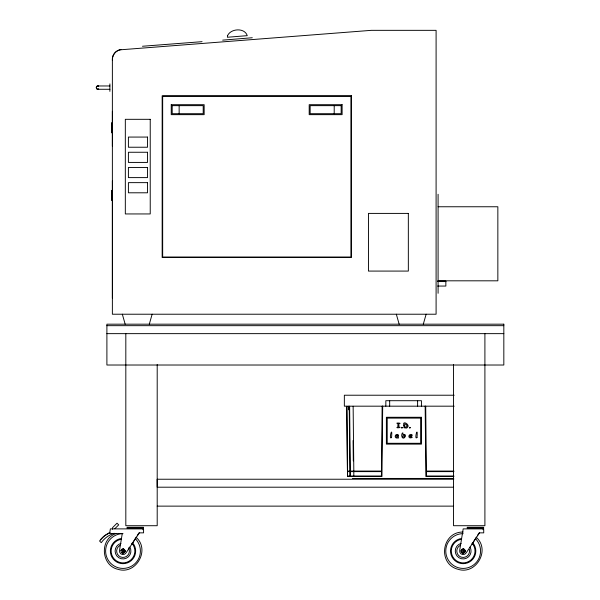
<?xml version="1.0" encoding="UTF-8"?>
<svg xmlns="http://www.w3.org/2000/svg" width="600" height="600" viewBox="0 0 600 600"><rect width="100%" height="100%" fill="white"/><g stroke="black" fill="none" stroke-linecap="round" stroke-linejoin="round"><path stroke-width="0.9" d="M112.38 298.072L112.38 181.035M112.545 529.237L112.552 527.662L117.023 523.192L118.703 524.865L114.863 528.697M179.145 113.7L179.145 105.653M349.957 476.002L347.498 476.002L346.822 406.283L347.498 476.55L381.952 476.55L382.688 405.998M381.457 471.615L350.295 471.615L350.295 476.002L381.413 476.002L382.132 406.283M112.365 58.883L112.538 57.525A9.99 9.99 0 0 1 119.625 49.867L371.347 30.338L436.095 30.338L436.095 314.22L112.373 314.22L112.373 58.793M124.98 551.077L124.868 551.707L121.073 550.312A2.032 2.032 0 0 1 123.675 549.135L124.92 550.515L124.65 552.097M464.317 552.607L462.412 552.885A1.995 1.995 0 0 1 461.22 550.305A2.032 2.032 0 0 1 463.822 549.135L465.075 550.515L464.805 552.097M463.252 552.99L464.415 552.548L465.135 551.077M149.31 324.18L152.137 314.22M423.3 324.18L426.135 314.22M124.163 552.607L122.265 552.885L123.675 549.127M463.83 549.127L462.412 552.885A2.032 2.032 0 0 0 465.022 551.707A1.995 1.995 0 0 0 464.002 549.202A1.995 1.995 0 0 0 461.423 550.013L461.257 550.515A1.995 1.995 0 0 0 462.15 552.743L463.162 553.005M121.102 550.515L121.297 550.035M121.267 550.013A1.995 1.995 0 0 1 123.847 549.202A1.995 1.995 0 0 1 124.868 551.707L123.097 552.99M131.895 544.08L136.245 537.03M472.05 544.08L476.4 537.03M137.212 535.575L139.028 532.852L143.572 532.852L143.58 529.688L142.778 529.688M139.365 532.852L126.09 552.803A3.555 3.555 0 0 1 119.573 550.102L122.257 533.572L109.605 533.565L110.37 528.877L143.58 528.9M477.368 535.575L479.183 532.852L483.728 532.852L483.735 529.688L482.933 529.688M479.52 532.852L466.245 552.803A3.555 3.555 0 0 1 459.728 550.102L463.178 528.885L483.735 528.9M100.387 539.91L104.198 536.048L109.995 532.545A24.645 24.645 0 0 0 99.57 540.998L101.25 542.678A24.907 24.907 0 0 1 114.225 533.287M98.663 89.062C96.285 90.442 95.085 85.965 97.83 85.965L109.882 85.965M115.823 533.64C99.323 539.243 101.123 565.658 118.087 569.347C135.877 574.995 150.203 550.215 136.433 537.615M98.542 89.13C95.707 90.36 95.46 85.11 98.392 86.062M463.178 532.05C441.577 531.585 437.265 564.18 458.243 569.347C476.033 574.995 490.357 550.215 476.588 537.615M222.675 40.133L252.27 37.748M142.477 46.252L202.065 41.67M97.695 89.28L109.882 89.287M112.38 122.79L111.48 122.79L111.48 132.75L112.38 132.75M112.38 190.417L111.48 190.417L111.48 200.385L112.38 200.385M438.09 206.76L497.85 206.76L497.85 280.815L438.09 280.815M437.588 281.13L445.853 281.13L445.853 286.058L437.588 286.058M437.865 281.572L445.853 281.572M106.898 325.673L503.827 325.673M106.898 333.645L503.827 333.645M454.185 395.22L344.347 395.22L344.347 406.178L454.185 406.178M347.498 471.067L349.957 471.067M381.457 471.067L350.295 471.067L349.62 406.283M426.382 471.067L453.877 471.067M347.498 471.615L349.957 471.615M425.707 406.29L426.382 471.615L453.877 471.615M453.877 476.002L426.435 476.002L426.382 471.615M453.877 476.55L425.895 476.55L425.16 405.998M352.455 478.44L453.787 478.44M453.787 479.235L157.14 479.235L157.2 487.2L453.525 487.2M157.2 506.13L453.525 506.13M126.975 527.31L143.58 527.31M467.13 527.31L483.735 527.31M468.54 528.097L482.317 528.105M126.975 528.097L143.58 528.097M467.13 528.097L483.735 528.097M128.385 528.097L142.17 528.105M97.83 85.965L98.265 86.025M123.007 553.005L122.017 552.735M461.228 550.312L465.022 551.707M463.673 549.112L465.127 550.935M123.525 549.112L124.972 550.935M396.33 314.22L399.158 324.18M122.333 314.22L125.167 324.18M353.138 406.283L353.82 471.067M353.1 440.528L353.31 460.89M349.222 406.283L349.897 471.067M112.365 111.315L112.373 146.175M484.905 333.645L484.905 525.713L453.525 525.713L453.525 364.56M438.09 194.28L438.09 293.295M421.44 406.178L421.44 400.702L385.838 400.702L385.838 406.178M417.607 400.702L417.607 406.178M389.67 400.702L389.67 406.178M353.812 471.615L353.82 476.002M349.897 471.615L349.897 476.002M348.45 406.245L348.45 409.793M334.207 105.653L334.207 113.7M157.2 364.56L157.2 525.713L125.82 525.713L125.82 333.645M109.882 83.895L109.882 91.365M124.868 551.707A2.032 2.032 0 0 1 122.265 552.877M122.317 552.893A1.995 1.995 0 0 1 121.118 550.32M124.38 551.82A1.583 1.583 0 0 1 123.802 552.398M135.315 538.732A17.393 17.393 0 0 1 131.7 566.092A17.393 17.393 0 0 1 106.208 555.518A17.393 17.393 0 0 1 123.023 533.632M129.855 547.072A7.905 7.905 0 0 1 126.345 558.195A7.905 7.905 0 0 1 115.575 553.725A7.905 7.905 0 0 1 120.968 543.39M128.558 547.845A6.39 6.39 0 0 1 126.21 556.575A6.39 6.39 0 0 1 117.488 554.227A6.39 6.39 0 0 1 119.828 545.505M132.525 542.685A12.652 12.652 0 0 1 129.33 561.982A12.652 12.652 0 0 1 111.03 555.082A12.652 12.652 0 0 1 121.365 538.485M131.925 543.21A11.857 11.857 0 0 1 128.933 561.3A11.857 11.857 0 0 1 111.78 554.835A11.857 11.857 0 0 1 121.47 539.265M475.47 538.732A17.393 17.393 0 0 1 471.847 566.092A17.393 17.393 0 0 1 446.362 555.518A17.393 17.393 0 0 1 463.17 533.632M470.01 547.072A7.905 7.905 0 0 1 466.5 558.195A7.905 7.905 0 0 1 455.73 553.725A7.905 7.905 0 0 1 461.123 543.39M469.35 549.39A6.39 6.39 0 0 1 465.36 557.04A6.39 6.39 0 0 1 457.38 553.732A6.39 6.39 0 0 1 459.982 545.505M472.68 542.685A12.652 12.652 0 0 1 469.485 561.982A12.652 12.652 0 0 1 451.185 555.082A12.652 12.652 0 0 1 461.52 538.485M472.08 543.21A11.857 11.857 0 0 1 469.088 561.3A11.857 11.857 0 0 1 451.928 554.835A11.857 11.857 0 0 1 461.625 539.265M112.365 60.248A9.99 9.99 0 0 1 120.953 49.59M171.24 104.692L171.24 114.653L204.157 114.66L204.157 104.692L171.24 104.692M172.192 105.653L172.192 113.7L203.205 113.7L203.205 105.653L172.192 105.653M398.805 425.423L398.805 426.923C403.47 427.688 393.757 428.362 397.86 426.998L397.92 423.75C393.66 422.535 403.433 423.075 398.857 423.787L398.805 425.423M403.86 425.4L403.935 427.725L406.32 428.07A2.062 2.062 0 0 0 407.438 427.425C410.565 424.65 401.918 419.775 403.86 425.4M398.362 435.615L398.438 438.045L396.135 437.963L395.332 437.1A2.527 2.52 0 0 1 395.265 435.96C395.213 434.272 398.895 433.717 398.362 435.615M402.143 437.077C403.793 441.022 408.173 433.103 402.96 434.565C403.388 430.162 400.575 435.075 402.143 437.077M397.455 435.57L397.545 437.002L396.518 437.22L396.158 436.38A1.133 1.133 0 0 1 396.345 435.735L396.675 435.397A1.035 1.035 0 0 1 397.298 435.195L397.455 435.57M409.035 436.065C408.15 439.86 415.155 436.463 410.88 437.228C408.45 436.8 413.107 436.433 412.132 434.895C411.135 433.808 409.088 434.572 409.035 436.065M391.567 437.4C388.44 441.06 392.722 423.735 391.567 437.4M417.022 437.4C413.895 441.06 418.178 423.735 417.022 437.4M227.595 35.557L227.392 37.252L247.252 35.655C244.748 27.547 230.895 28.388 227.595 35.557M407.115 425.857L406.463 427.065L404.752 427.095L404.752 423.787L406.567 424.74L407.115 425.857M404.722 436.162L404.138 437.1L402.96 436.972L402.96 435.548L403.478 435.248L404.228 435.225L404.722 436.162M402.368 427.725C401.153 429.278 401.205 426.158 402.368 427.725M410.28 427.725C409.065 429.278 409.118 426.158 410.28 427.725M410.055 435.668L409.905 436.035L411.375 435.33L410.055 435.668M351.428 95.782L162.165 95.782L162.165 257.52L351.428 257.52L351.428 95.782M350.933 96.278L162.667 96.278L162.667 257.017L350.933 257.017L350.933 96.278M342.112 104.692L309.195 104.692L309.195 114.653L342.112 114.653L342.112 104.692M341.16 105.653L310.147 105.653L310.147 113.7L341.16 113.7L341.16 105.653M150.233 119.317L125.325 119.317L125.325 213.945L150.233 213.945L150.233 119.317M147.532 137.07L128.407 137.07L128.407 147.233L147.532 147.233L147.532 137.07M147.532 152.257L128.407 152.257L128.407 162.42L147.532 162.42L147.532 152.257M147.532 167.445L128.407 167.445L128.407 177.608L147.532 177.608L147.532 167.445M147.532 182.64L128.407 182.64L128.407 192.795L147.532 192.795L147.532 182.64M408.338 213.405L368.445 213.405L368.445 271.08L408.338 271.08L408.338 213.405M503.827 324.18L106.898 324.18L106.898 365.017L503.827 365.017L503.827 324.18M421.455 417.278L386.393 417.278L386.393 444.112L421.455 444.112L421.455 417.278M420.63 418.103L387.21 418.103L387.21 443.295L420.63 443.295L420.63 418.103"/></g></svg>
